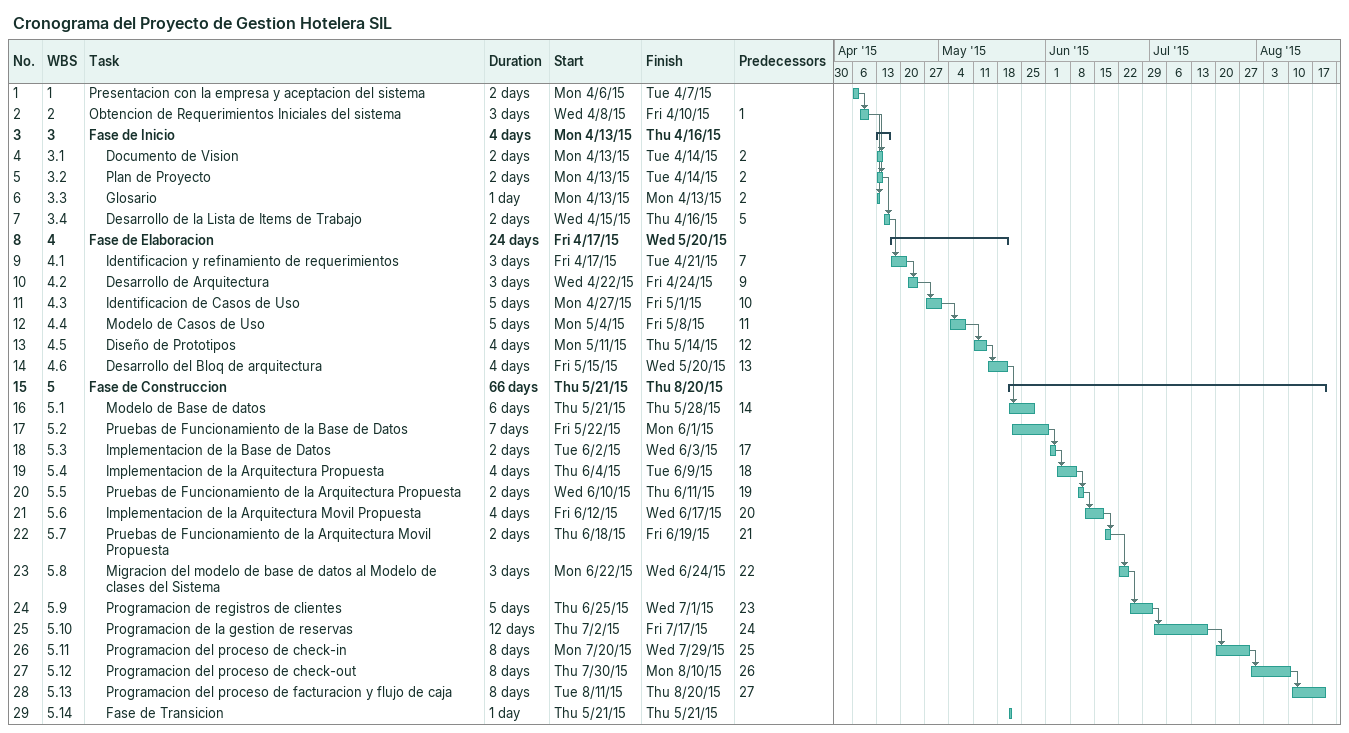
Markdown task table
Cronograma del Proyecto de Gestion Hotelera SIL

| ID | WBS | Task | Duration | Start | Finish | Predecessors |
|---|---|---|---|---|---|---|
| 1 | 1 | Presentacion con la empresa y aceptacion del sistema | 2d | 2015-04-06 | 2015-04-07 |  |
| 2 | 2 | Obtencion de Requerimientos Iniciales del sistema | 3d | 2015-04-08 | 2015-04-10 | 1 |
| 3 | 3 | **Fase de Inicio** | 4d | 2015-04-13 | 2015-04-16 |  |
| 4 | 3.1 | Documento de Vision | 2d | 2015-04-13 | 2015-04-14 | 2 |
| 5 | 3.2 | Plan de Proyecto | 2d | 2015-04-13 | 2015-04-14 | 2 |
| 6 | 3.3 | Glosario | 1d | 2015-04-13 | 2015-04-13 | 2 |
| 7 | 3.4 | Desarrollo de la Lista de Items de Trabajo | 2d | 2015-04-15 | 2015-04-16 | 5 |
| 8 | 4 | **Fase de Elaboracion** | 24d | 2015-04-17 | 2015-05-20 |  |
| 9 | 4.1 | Identificacion y refinamiento de requerimientos | 3d | 2015-04-17 | 2015-04-21 | 7 |
| 10 | 4.2 | Desarrollo de Arquitectura | 3d | 2015-04-22 | 2015-04-24 | 9 |
| 11 | 4.3 | Identificacion de Casos de Uso | 5d | 2015-04-27 | 2015-05-01 | 10 |
| 12 | 4.4 | Modelo de Casos de Uso | 5d | 2015-05-04 | 2015-05-08 | 11 |
| 13 | 4.5 | Diseño de Prototipos | 4d | 2015-05-11 | 2015-05-14 | 12 |
| 14 | 4.6 | Desarrollo del Bloq de arquitectura | 4d | 2015-05-15 | 2015-05-20 | 13 |
| 15 | 5 | **Fase de Construccion** | 66d | 2015-05-21 | 2015-08-20 |  |
| 16 | 5.1 | Modelo de Base de datos | 6d | 2015-05-21 | 2015-05-28 | 14 |
| 17 | 5.2 | Pruebas de Funcionamiento de la Base de Datos | 7d | 2015-05-22 | 2015-06-01 |  |
| 18 | 5.3 | Implementacion de la Base de Datos | 2d | 2015-06-02 | 2015-06-03 | 17 |
| 19 | 5.4 | Implementacion de la Arquitectura Propuesta | 4d | 2015-06-04 | 2015-06-09 | 18 |
| 20 | 5.5 | Pruebas de Funcionamiento de la Arquitectura Propuesta | 2d | 2015-06-10 | 2015-06-11 | 19 |
| 21 | 5.6 | Implementacion de la Arquitectura Movil Propuesta | 4d | 2015-06-12 | 2015-06-17 | 20 |
| 22 | 5.7 | Pruebas de Funcionamiento de la Arquitectura Movil Propuesta | 2d | 2015-06-18 | 2015-06-19 | 21 |
| 23 | 5.8 | Migracion del modelo de base de datos al Modelo de clases del Sistema | 3d | 2015-06-22 | 2015-06-24 | 22 |
| 24 | 5.9 | Programacion de registros de clientes | 5d | 2015-06-25 | 2015-07-01 | 23 |
| 25 | 5.10 | Programacion de la gestion de reservas | 12d | 2015-07-02 | 2015-07-17 | 24 |
| 26 | 5.11 | Programacion del proceso de check-in | 8d | 2015-07-20 | 2015-07-29 | 25 |
| 27 | 5.12 | Programacion del proceso de check-out | 8d | 2015-07-30 | 2015-08-10 | 26 |
| 28 | 5.13 | Programacion del proceso de facturacion y flujo de caja | 8d | 2015-08-11 | 2015-08-20 | 27 |
| 29 | 5.14 | Fase de Transicion | 1d | 2015-05-21 | 2015-05-21 |  |
